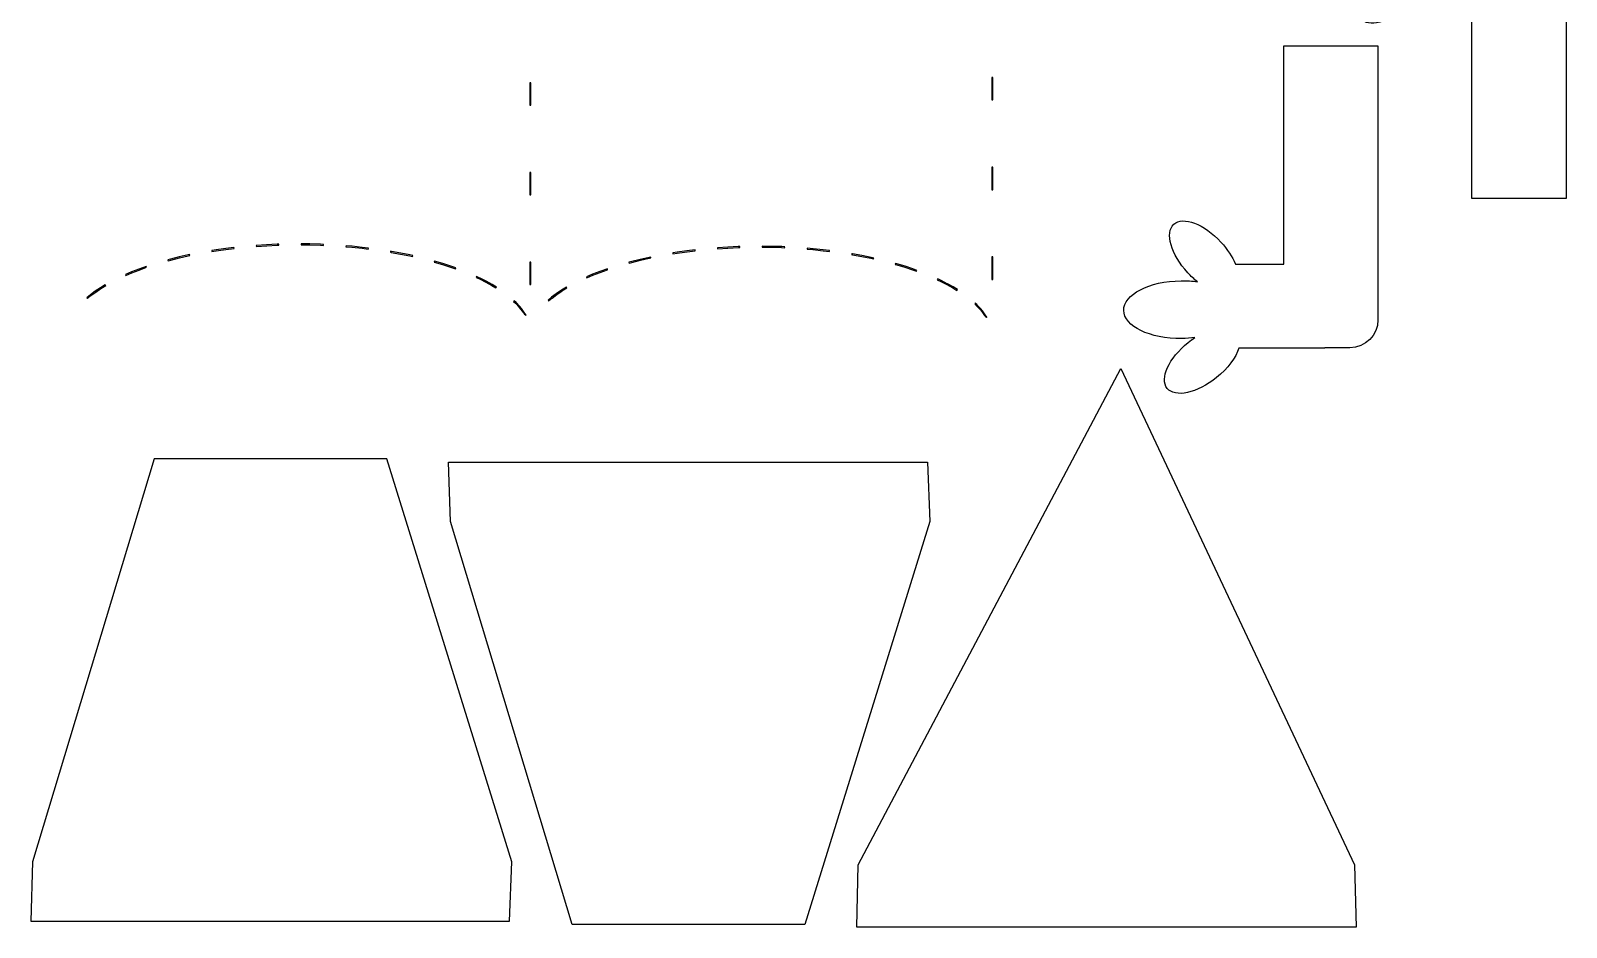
# Model space of a CAD drawing. Header units: centimetres. Extents: x -10.2 to 11.5, y -10.3 to 12.7.
# Drawn here: x -10.19 to 11.54, y -10.33 to 2.36 of the extents above; entities that cross this region are included whole.
import ezdxf

# ---------------------------------------------------------------- set-up
doc = ezdxf.new("R2010")
doc.units = ezdxf.units.CM
doc.header["$MEASUREMENT"] = 0
doc.layers.add('Layer 1', color=7, linetype='Continuous')

msp = doc.modelspace()

# ---------------------------------------------------------------- linework, layer by layer
at = {"layer": 'Layer 1'}
for points, knots in [([(8.55397, 4.83781), (8.44331, 4.70063), (8.57607, 4.41002), (8.85047, 4.18876), (8.85047, 4.18876), (8.88173, 4.16352), (8.91351, 4.14057), (8.94543, 4.11937), (8.94543, 4.11937), (8.88606, 4.12701), (8.82425, 4.13151), (8.76055, 4.13227), (8.76055, 4.13227), (8.30917, 4.13773), (7.94103, 3.9592), (7.93826, 3.73348), (7.93826, 3.73348), (7.93554, 3.50779), (8.29921, 3.32043), (8.75066, 3.31497), (8.75066, 3.31497), (8.83076, 3.31401), (8.90815, 3.31891), (8.98141, 3.32873), (8.98141, 3.32873), (8.93484, 3.29136), (8.88877, 3.24856), (8.84485, 3.20071), (8.84485, 3.20071), (8.6063, 2.94115), (8.51812, 2.6341), (8.6479, 2.51484), (8.6479, 2.51484), (8.77768, 2.39558), (9.07623, 2.50928), (9.31478, 2.76881), (9.31478, 2.76881), (9.40702, 2.86925), (9.47648, 2.97667), (9.51987, 3.07764), (9.51987, 3.07764), (9.51987, 3.07764), (10.20193, 3.07764), (10.20193, 3.07764), (10.20193, 3.07764), (10.20193, 3.07764), (10.20193, -0.01084), (10.20193, -0.01084), (10.20193, -0.01084), (10.20193, -0.01084), (11.53649, -0.01084), (11.53649, -0.01084), (11.53649, -0.01084), (11.53649, -0.01084), (11.53649, 3.8662), (11.53649, 3.8662), (11.53649, 3.8662), (11.53649, 4.08541), (11.35879, 4.26307), (11.13962, 4.26307), (11.13962, 4.26307), (11.13962, 4.26307), (10.7822, 4.26307), (10.7822, 4.26307), (10.7822, 4.26307), (10.7822, 4.26307), (10.7822, 4.26714), (10.7822, 4.26714), (10.7822, 4.26714), (10.7822, 4.26714), (9.56749, 4.26714), (9.56749, 4.26714), (9.56749, 4.26714), (9.52516, 4.40029), (9.41318, 4.55488), (9.25115, 4.68555), (9.25115, 4.68555), (8.97675, 4.90687), (8.66464, 4.975), (8.55397, 4.83781), (8.55397, 4.83781), (8.55397, 4.83781), (8.55397, 4.83781), (8.55397, 4.83781), (8.55397, 4.83781), (8.55397, 4.83781), (8.55397, 4.83781), (8.55397, 4.83781)], [0, 0, 0, 0, 0.04347826, 0.04347826, 0.04347826, 0.04347826, 0.08695652, 0.08695652, 0.08695652, 0.08695652, 0.13043478, 0.13043478, 0.13043478, 0.13043478, 0.17391304, 0.17391304, 0.17391304, 0.17391304, 0.2173913, 0.2173913, 0.2173913, 0.2173913, 0.26086957, 0.26086957, 0.26086957, 0.26086957, 0.30434783, 0.30434783, 0.30434783, 0.30434783, 0.34782609, 0.34782609, 0.34782609, 0.34782609, 0.39130435, 0.39130435, 0.39130435, 0.39130435, 0.43478261, 0.43478261, 0.43478261, 0.43478261, 0.47826087, 0.47826087, 0.47826087, 0.47826087, 0.52173913, 0.52173913, 0.52173913, 0.52173913, 0.56521739, 0.56521739, 0.56521739, 0.56521739, 0.60869565, 0.60869565, 0.60869565, 0.60869565, 0.65217391, 0.65217391, 0.65217391, 0.65217391, 0.69565217, 0.69565217, 0.69565217, 0.69565217, 0.73913043, 0.73913043, 0.73913043, 0.73913043, 0.7826087, 0.7826087, 0.7826087, 0.7826087, 0.82608696, 0.82608696, 0.82608696, 0.82608696, 0.86956522, 0.86956522, 0.86956522, 0.86956522, 0.91304348, 0.91304348, 0.91304348, 0.91304348, 1, 1, 1, 1]), ([(6.85535, -0.94063), (6.81199, -0.83962), (6.74254, -0.7322), (6.65026, -0.63179), (6.65026, -0.63179), (6.41171, -0.37224), (6.11316, -0.25857), (5.98338, -0.37779), (5.98338, -0.37779), (5.8536, -0.49709), (5.94178, -0.80414), (6.18033, -1.06369), (6.18033, -1.06369), (6.22428, -1.11155), (6.27032, -1.15435), (6.31692, -1.19172), (6.31692, -1.19172), (6.24367, -1.18186), (6.16627, -1.17697), (6.08617, -1.17796), (6.08617, -1.17796), (5.63473, -1.18342), (5.27106, -1.37074), (5.27374, -1.59643), (5.27374, -1.59643), (5.27651, -1.82215), (5.64465, -2.00068), (6.09606, -1.99526), (6.09606, -1.99526), (6.15973, -1.99446), (6.22154, -1.98997), (6.28091, -1.98236), (6.28091, -1.98236), (6.24902, -2.00353), (6.21721, -2.02648), (6.18595, -2.05171), (6.18595, -2.05171), (5.91155, -2.273), (5.77883, -2.56358), (5.88945, -2.7008), (5.88945, -2.7008), (6.00012, -2.83799), (6.31223, -2.76982), (6.58663, -2.54853), (6.58663, -2.54853), (6.74862, -2.4179), (6.86067, -2.26325), (6.90297, -2.13013), (6.90297, -2.13013), (6.90297, -2.13013), (8.11768, -2.13013), (8.11768, -2.13013), (8.11768, -2.13013), (8.11768, -2.13013), (8.11768, -2.12606), (8.11768, -2.12606), (8.11768, -2.12606), (8.11768, -2.12606), (8.47509, -2.12606), (8.47509, -2.12606), (8.47509, -2.12606), (8.69427, -2.12606), (8.87197, -1.94836), (8.87197, -1.72919), (8.87197, -1.72919), (8.87197, -1.72919), (8.87197, 2.14792), (8.87197, 2.14792), (8.87197, 2.14792), (8.87197, 2.14792), (7.53741, 2.14792), (7.53741, 2.14792), (7.53741, 2.14792), (7.53741, 2.14792), (7.53741, -0.94063), (7.53741, -0.94063), (7.53741, -0.94063), (7.53741, -0.94063), (6.85535, -0.94063), (6.85535, -0.94063), (6.85535, -0.94063), (6.85535, -0.94063), (6.85535, -0.94063), (6.85535, -0.94063), (6.85535, -0.94063), (6.85535, -0.94063), (6.85535, -0.94063), (6.85535, -0.94063)], [0, 0, 0, 0, 0.04347826, 0.04347826, 0.04347826, 0.04347826, 0.08695652, 0.08695652, 0.08695652, 0.08695652, 0.13043478, 0.13043478, 0.13043478, 0.13043478, 0.17391304, 0.17391304, 0.17391304, 0.17391304, 0.2173913, 0.2173913, 0.2173913, 0.2173913, 0.26086957, 0.26086957, 0.26086957, 0.26086957, 0.30434783, 0.30434783, 0.30434783, 0.30434783, 0.34782609, 0.34782609, 0.34782609, 0.34782609, 0.39130435, 0.39130435, 0.39130435, 0.39130435, 0.43478261, 0.43478261, 0.43478261, 0.43478261, 0.47826087, 0.47826087, 0.47826087, 0.47826087, 0.52173913, 0.52173913, 0.52173913, 0.52173913, 0.56521739, 0.56521739, 0.56521739, 0.56521739, 0.60869565, 0.60869565, 0.60869565, 0.60869565, 0.65217391, 0.65217391, 0.65217391, 0.65217391, 0.69565217, 0.69565217, 0.69565217, 0.69565217, 0.73913043, 0.73913043, 0.73913043, 0.73913043, 0.7826087, 0.7826087, 0.7826087, 0.7826087, 0.82608696, 0.82608696, 0.82608696, 0.82608696, 0.86956522, 0.86956522, 0.86956522, 0.86956522, 0.91304348, 0.91304348, 0.91304348, 0.91304348, 1, 1, 1, 1]), ([(-3.13018, 1.62474), (-3.13018, 1.62474), (-3.11695, 1.62474), (-3.11695, 1.62474), (-3.11695, 1.62474), (-3.11695, 1.62474), (-3.11695, 1.30724), (-3.11695, 1.30724), (-3.11695, 1.30724), (-3.11695, 1.30724), (-3.13018, 1.30724), (-3.13018, 1.30724), (-3.13018, 1.30724), (-3.13018, 1.30724), (-3.13018, 1.62474), (-3.13018, 1.62474)], [0, 0, 0, 0, 0.2, 0.2, 0.2, 0.2, 0.4, 0.4, 0.4, 0.4, 0.6, 0.6, 0.6, 0.6, 1, 1, 1, 1]), ([(3.40833, 1.69915), (3.40833, 1.69915), (3.42156, 1.69915), (3.42156, 1.69915), (3.42156, 1.69915), (3.42156, 1.69915), (3.42156, 1.38165), (3.42156, 1.38165), (3.42156, 1.38165), (3.42156, 1.38165), (3.40833, 1.38165), (3.40833, 1.38165), (3.40833, 1.38165), (3.40833, 1.38165), (3.40833, 1.69915), (3.40833, 1.69915)], [0, 0, 0, 0, 0.2, 0.2, 0.2, 0.2, 0.4, 0.4, 0.4, 0.4, 0.6, 0.6, 0.6, 0.6, 1, 1, 1, 1]), ([(-3.13018, 0.35474), (-3.13018, 0.35474), (-3.11695, 0.35474), (-3.11695, 0.35474), (-3.11695, 0.35474), (-3.11695, 0.35474), (-3.11695, 0.03724), (-3.11695, 0.03724), (-3.11695, 0.03724), (-3.11695, 0.03724), (-3.13018, 0.03724), (-3.13018, 0.03724), (-3.13018, 0.03724), (-3.13018, 0.03724), (-3.13018, 0.35474), (-3.13018, 0.35474)], [0, 0, 0, 0, 0.2, 0.2, 0.2, 0.2, 0.4, 0.4, 0.4, 0.4, 0.6, 0.6, 0.6, 0.6, 1, 1, 1, 1]), ([(3.40833, 0.42915), (3.40833, 0.42915), (3.42156, 0.42915), (3.42156, 0.42915), (3.42156, 0.42915), (3.42156, 0.42915), (3.42156, 0.11165), (3.42156, 0.11165), (3.42156, 0.11165), (3.42156, 0.11165), (3.40833, 0.11165), (3.40833, 0.11165), (3.40833, 0.11165), (3.40833, 0.11165), (3.40833, 0.42915), (3.40833, 0.42915)], [0, 0, 0, 0, 0.2, 0.2, 0.2, 0.2, 0.4, 0.4, 0.4, 0.4, 0.6, 0.6, 0.6, 0.6, 1, 1, 1, 1]), ([(-7.94312, -0.80778), (-7.94312, -0.80778), (-7.94064, -0.82101), (-7.94064, -0.82101), (-7.94064, -0.82101), (-7.94064, -0.82101), (-7.96214, -0.82514), (-7.96214, -0.82514), (-7.96214, -0.82514), (-7.96214, -0.82514), (-7.96296, -0.82514), (-7.96296, -0.82514), (-7.96296, -0.82514), (-7.96296, -0.82514), (-8.08781, -0.85325), (-8.08781, -0.85325), (-8.08781, -0.85325), (-8.08781, -0.85325), (-8.20936, -0.88384), (-8.20936, -0.88384), (-8.20936, -0.88384), (-8.20936, -0.88384), (-8.24905, -0.89459), (-8.24905, -0.89459), (-8.24905, -0.89459), (-8.24905, -0.89459), (-8.25235, -0.88219), (-8.25235, -0.88219), (-8.25235, -0.88219), (-8.25235, -0.88219), (-8.21266, -0.87144), (-8.21266, -0.87144), (-8.21266, -0.87144), (-8.21266, -0.87144), (-8.09112, -0.84085), (-8.09112, -0.84085), (-8.09112, -0.84085), (-8.09112, -0.84085), (-7.96544, -0.81274), (-7.96544, -0.81274), (-7.96544, -0.81274), (-7.96544, -0.81274), (-7.94312, -0.80778), (-7.94312, -0.80778)], [0, 0, 0, 0, 0.08333333, 0.08333333, 0.08333333, 0.08333333, 0.16666667, 0.16666667, 0.16666667, 0.16666667, 0.25, 0.25, 0.25, 0.25, 0.33333333, 0.33333333, 0.33333333, 0.33333333, 0.41666667, 0.41666667, 0.41666667, 0.41666667, 0.5, 0.5, 0.5, 0.5, 0.58333333, 0.58333333, 0.58333333, 0.58333333, 0.66666667, 0.66666667, 0.66666667, 0.66666667, 0.75, 0.75, 0.75, 0.75, 0.83333333, 0.83333333, 0.83333333, 0.83333333, 1, 1, 1, 1]), ([(-7.31639, -0.7069), (-7.31639, -0.7069), (-7.31474, -0.72013), (-7.31474, -0.72013), (-7.31474, -0.72013), (-7.31474, -0.72013), (-7.42966, -0.73419), (-7.42966, -0.73419), (-7.42966, -0.73419), (-7.42966, -0.73419), (-7.56692, -0.75321), (-7.56692, -0.75321), (-7.56692, -0.75321), (-7.56692, -0.75321), (-7.62893, -0.76313), (-7.62893, -0.76313), (-7.62893, -0.76313), (-7.62893, -0.76313), (-7.63058, -0.7499), (-7.63058, -0.7499), (-7.63058, -0.7499), (-7.63058, -0.7499), (-7.5694, -0.73998), (-7.5694, -0.73998), (-7.5694, -0.73998), (-7.5694, -0.73998), (-7.43132, -0.72096), (-7.43132, -0.72096), (-7.43132, -0.72096), (-7.43132, -0.72096), (-7.31639, -0.7069), (-7.31639, -0.7069)], [0, 0, 0, 0, 0.11111111, 0.11111111, 0.11111111, 0.11111111, 0.22222222, 0.22222222, 0.22222222, 0.22222222, 0.33333333, 0.33333333, 0.33333333, 0.33333333, 0.44444444, 0.44444444, 0.44444444, 0.44444444, 0.55555556, 0.55555556, 0.55555556, 0.55555556, 0.66666667, 0.66666667, 0.66666667, 0.66666667, 0.77777778, 0.77777778, 0.77777778, 0.77777778, 1, 1, 1, 1]), ([(-6.70371, -0.6606), (-6.70371, -0.6606), (-6.70289, -0.6606), (-6.70289, -0.6606), (-6.70289, -0.6606), (-6.70289, -0.6606), (-6.68222, -0.6606), (-6.68222, -0.6606), (-6.68222, -0.6606), (-6.68222, -0.6606), (-6.68222, -0.67383), (-6.68222, -0.67383), (-6.68222, -0.67383), (-6.68222, -0.67383), (-6.70289, -0.67383), (-6.70289, -0.67383), (-6.70289, -0.67383), (-6.70289, -0.67383), (-6.85254, -0.68127), (-6.85254, -0.68127), (-6.85254, -0.68127), (-6.85254, -0.68127), (-6.99889, -0.69037), (-6.99889, -0.69037), (-6.99889, -0.69037), (-6.99889, -0.69037), (-6.99972, -0.67714), (-6.99972, -0.67714), (-6.99972, -0.67714), (-6.99972, -0.67714), (-6.85337, -0.66804), (-6.85337, -0.66804), (-6.85337, -0.66804), (-6.85337, -0.66804), (-6.70371, -0.6606), (-6.70371, -0.6606)], [0, 0, 0, 0, 0.1, 0.1, 0.1, 0.1, 0.2, 0.2, 0.2, 0.2, 0.3, 0.3, 0.3, 0.3, 0.4, 0.4, 0.4, 0.4, 0.5, 0.5, 0.5, 0.5, 0.6, 0.6, 0.6, 0.6, 0.7, 0.7, 0.7, 0.7, 0.8, 0.8, 0.8, 0.8, 1, 1, 1, 1]), ([(-6.36472, -0.65564), (-6.36472, -0.65564), (-6.24317, -0.65647), (-6.24317, -0.65647), (-6.24317, -0.65647), (-6.24317, -0.65647), (-6.09104, -0.6606), (-6.09104, -0.6606), (-6.09104, -0.6606), (-6.09104, -0.6606), (-6.09021, -0.6606), (-6.09021, -0.6606), (-6.09021, -0.6606), (-6.09021, -0.6606), (-6.04722, -0.66308), (-6.04722, -0.66308), (-6.04722, -0.66308), (-6.04722, -0.66308), (-6.04804, -0.67631), (-6.04804, -0.67631), (-6.04804, -0.67631), (-6.04804, -0.67631), (-6.09104, -0.67383), (-6.09104, -0.67383), (-6.09104, -0.67383), (-6.09104, -0.67383), (-6.24317, -0.6697), (-6.24317, -0.6697), (-6.24317, -0.6697), (-6.24317, -0.6697), (-6.36472, -0.66887), (-6.36472, -0.66887), (-6.36472, -0.66887), (-6.36472, -0.66887), (-6.36472, -0.65564), (-6.36472, -0.65564)], [0, 0, 0, 0, 0.1, 0.1, 0.1, 0.1, 0.2, 0.2, 0.2, 0.2, 0.3, 0.3, 0.3, 0.3, 0.4, 0.4, 0.4, 0.4, 0.5, 0.5, 0.5, 0.5, 0.6, 0.6, 0.6, 0.6, 0.7, 0.7, 0.7, 0.7, 0.8, 0.8, 0.8, 0.8, 1, 1, 1, 1]), ([(-5.72972, -0.68293), (-5.72972, -0.68293), (-5.64538, -0.68954), (-5.64538, -0.68954), (-5.64538, -0.68954), (-5.64538, -0.68954), (-5.50234, -0.70442), (-5.50234, -0.70442), (-5.50234, -0.70442), (-5.50234, -0.70442), (-5.41387, -0.71517), (-5.41387, -0.71517), (-5.41387, -0.71517), (-5.41387, -0.71517), (-5.41552, -0.7284), (-5.41552, -0.7284), (-5.41552, -0.7284), (-5.41552, -0.7284), (-5.50317, -0.71765), (-5.50317, -0.71765), (-5.50317, -0.71765), (-5.50317, -0.71765), (-5.50399, -0.71765), (-5.50399, -0.71765), (-5.50399, -0.71765), (-5.50399, -0.71765), (-5.64703, -0.70277), (-5.64703, -0.70277), (-5.64703, -0.70277), (-5.64703, -0.70277), (-5.73137, -0.69533), (-5.73137, -0.69533), (-5.73137, -0.69533), (-5.73137, -0.69533), (-5.72971, -0.68293), (-5.72971, -0.68293), (-5.72971, -0.68293), (-5.72971, -0.68293), (-5.72972, -0.68293), (-5.72972, -0.68293)], [0, 0, 0, 0, 0.09090909, 0.09090909, 0.09090909, 0.09090909, 0.18181818, 0.18181818, 0.18181818, 0.18181818, 0.27272727, 0.27272727, 0.27272727, 0.27272727, 0.36363636, 0.36363636, 0.36363636, 0.36363636, 0.45454545, 0.45454545, 0.45454545, 0.45454545, 0.54545455, 0.54545455, 0.54545455, 0.54545455, 0.63636364, 0.63636364, 0.63636364, 0.63636364, 0.72727273, 0.72727273, 0.72727273, 0.72727273, 0.81818182, 0.81818182, 0.81818182, 0.81818182, 1, 1, 1, 1]), ([(-5.09968, -0.76065), (-5.09968, -0.76065), (-5.08727, -0.7623), (-5.08727, -0.7623), (-5.08727, -0.7623), (-5.08727, -0.7623), (-4.95498, -0.78711), (-4.95498, -0.78711), (-4.95498, -0.78711), (-4.95498, -0.78711), (-4.826, -0.81274), (-4.826, -0.81274), (-4.826, -0.81274), (-4.826, -0.81274), (-4.78714, -0.82183), (-4.78714, -0.82183), (-4.78714, -0.82183), (-4.78714, -0.82183), (-4.79044, -0.83506), (-4.79044, -0.83506), (-4.79044, -0.83506), (-4.79044, -0.83506), (-4.82848, -0.82597), (-4.82848, -0.82597), (-4.82848, -0.82597), (-4.82848, -0.82597), (-4.95746, -0.79951), (-4.95746, -0.79951), (-4.95746, -0.79951), (-4.95746, -0.79951), (-5.08975, -0.77553), (-5.08975, -0.77553), (-5.08975, -0.77553), (-5.08975, -0.77553), (-5.10133, -0.77388), (-5.10133, -0.77388), (-5.10133, -0.77388), (-5.10133, -0.77388), (-5.09968, -0.76065), (-5.09968, -0.76065)], [0, 0, 0, 0, 0.09090909, 0.09090909, 0.09090909, 0.09090909, 0.18181818, 0.18181818, 0.18181818, 0.18181818, 0.27272727, 0.27272727, 0.27272727, 0.27272727, 0.36363636, 0.36363636, 0.36363636, 0.36363636, 0.45454545, 0.45454545, 0.45454545, 0.45454545, 0.54545455, 0.54545455, 0.54545455, 0.54545455, 0.63636364, 0.63636364, 0.63636364, 0.63636364, 0.72727273, 0.72727273, 0.72727273, 0.72727273, 0.81818182, 0.81818182, 0.81818182, 0.81818182, 1, 1, 1, 1]), ([(-1.41866, -0.84167), (-1.41866, -0.84167), (-1.41618, -0.8549), (-1.41618, -0.8549), (-1.41618, -0.8549), (-1.41618, -0.8549), (-1.43768, -0.85904), (-1.43768, -0.85904), (-1.43768, -0.85904), (-1.43768, -0.85904), (-1.4385, -0.85904), (-1.4385, -0.85904), (-1.4385, -0.85904), (-1.4385, -0.85904), (-1.56335, -0.88715), (-1.56335, -0.88715), (-1.56335, -0.88715), (-1.56335, -0.88715), (-1.6849, -0.91774), (-1.6849, -0.91774), (-1.6849, -0.91774), (-1.6849, -0.91774), (-1.72458, -0.92849), (-1.72458, -0.92849), (-1.72458, -0.92849), (-1.72458, -0.92849), (-1.72789, -0.91609), (-1.72789, -0.91609), (-1.72789, -0.91609), (-1.72789, -0.91609), (-1.6882, -0.90534), (-1.6882, -0.90534), (-1.6882, -0.90534), (-1.6882, -0.90534), (-1.56666, -0.87475), (-1.56666, -0.87475), (-1.56666, -0.87475), (-1.56666, -0.87475), (-1.44098, -0.84664), (-1.44098, -0.84664), (-1.44098, -0.84664), (-1.44098, -0.84664), (-1.41866, -0.84167), (-1.41866, -0.84167)], [0, 0, 0, 0, 0.08333333, 0.08333333, 0.08333333, 0.08333333, 0.16666667, 0.16666667, 0.16666667, 0.16666667, 0.25, 0.25, 0.25, 0.25, 0.33333333, 0.33333333, 0.33333333, 0.33333333, 0.41666667, 0.41666667, 0.41666667, 0.41666667, 0.5, 0.5, 0.5, 0.5, 0.58333333, 0.58333333, 0.58333333, 0.58333333, 0.66666667, 0.66666667, 0.66666667, 0.66666667, 0.75, 0.75, 0.75, 0.75, 0.83333333, 0.83333333, 0.83333333, 0.83333333, 1, 1, 1, 1]), ([(-0.79193, -0.7408), (-0.79193, -0.7408), (-0.79027, -0.75403), (-0.79027, -0.75403), (-0.79027, -0.75403), (-0.79027, -0.75403), (-0.9052, -0.76809), (-0.9052, -0.76809), (-0.9052, -0.76809), (-0.9052, -0.76809), (-1.04246, -0.78711), (-1.04246, -0.78711), (-1.04246, -0.78711), (-1.04246, -0.78711), (-1.10447, -0.79703), (-1.10447, -0.79703), (-1.10447, -0.79703), (-1.10447, -0.79703), (-1.10612, -0.7838), (-1.10612, -0.7838), (-1.10612, -0.7838), (-1.10612, -0.7838), (-1.04494, -0.77388), (-1.04494, -0.77388), (-1.04494, -0.77388), (-1.04494, -0.77388), (-0.90686, -0.75486), (-0.90686, -0.75486), (-0.90686, -0.75486), (-0.90686, -0.75486), (-0.79193, -0.7408), (-0.79193, -0.7408)], [0, 0, 0, 0, 0.11111111, 0.11111111, 0.11111111, 0.11111111, 0.22222222, 0.22222222, 0.22222222, 0.22222222, 0.33333333, 0.33333333, 0.33333333, 0.33333333, 0.44444444, 0.44444444, 0.44444444, 0.44444444, 0.55555556, 0.55555556, 0.55555556, 0.55555556, 0.66666667, 0.66666667, 0.66666667, 0.66666667, 0.77777778, 0.77777778, 0.77777778, 0.77777778, 1, 1, 1, 1]), ([(-0.17925, -0.6945), (-0.17925, -0.6945), (-0.17843, -0.6945), (-0.17843, -0.6945), (-0.17843, -0.6945), (-0.17843, -0.6945), (-0.15776, -0.6945), (-0.15776, -0.6945), (-0.15776, -0.6945), (-0.15776, -0.6945), (-0.15776, -0.70773), (-0.15776, -0.70773), (-0.15776, -0.70773), (-0.15776, -0.70773), (-0.17843, -0.70773), (-0.17843, -0.70773), (-0.17843, -0.70773), (-0.17843, -0.70773), (-0.32808, -0.71517), (-0.32808, -0.71517), (-0.32808, -0.71517), (-0.32808, -0.71517), (-0.47443, -0.72427), (-0.47443, -0.72427), (-0.47443, -0.72427), (-0.47443, -0.72427), (-0.47526, -0.71104), (-0.47526, -0.71104), (-0.47526, -0.71104), (-0.47526, -0.71104), (-0.32891, -0.70194), (-0.32891, -0.70194), (-0.32891, -0.70194), (-0.32891, -0.70194), (-0.17925, -0.6945), (-0.17925, -0.6945)], [0, 0, 0, 0, 0.1, 0.1, 0.1, 0.1, 0.2, 0.2, 0.2, 0.2, 0.3, 0.3, 0.3, 0.3, 0.4, 0.4, 0.4, 0.4, 0.5, 0.5, 0.5, 0.5, 0.6, 0.6, 0.6, 0.6, 0.7, 0.7, 0.7, 0.7, 0.8, 0.8, 0.8, 0.8, 1, 1, 1, 1]), ([(0.15974, -0.68954), (0.15974, -0.68954), (0.28129, -0.69037), (0.28129, -0.69037), (0.28129, -0.69037), (0.28129, -0.69037), (0.43342, -0.6945), (0.43342, -0.6945), (0.43342, -0.6945), (0.43342, -0.6945), (0.43425, -0.6945), (0.43425, -0.6945), (0.43425, -0.6945), (0.43425, -0.6945), (0.47724, -0.69698), (0.47724, -0.69698), (0.47724, -0.69698), (0.47724, -0.69698), (0.47642, -0.71021), (0.47642, -0.71021), (0.47642, -0.71021), (0.47642, -0.71021), (0.43342, -0.70773), (0.43342, -0.70773), (0.43342, -0.70773), (0.43342, -0.70773), (0.28129, -0.7036), (0.28129, -0.7036), (0.28129, -0.7036), (0.28129, -0.7036), (0.15974, -0.70277), (0.15974, -0.70277), (0.15974, -0.70277), (0.15974, -0.70277), (0.15974, -0.68954), (0.15974, -0.68954)], [0, 0, 0, 0, 0.1, 0.1, 0.1, 0.1, 0.2, 0.2, 0.2, 0.2, 0.3, 0.3, 0.3, 0.3, 0.4, 0.4, 0.4, 0.4, 0.5, 0.5, 0.5, 0.5, 0.6, 0.6, 0.6, 0.6, 0.7, 0.7, 0.7, 0.7, 0.8, 0.8, 0.8, 0.8, 1, 1, 1, 1]), ([(0.79474, -0.71683), (0.79474, -0.71683), (0.87908, -0.72344), (0.87908, -0.72344), (0.87908, -0.72344), (0.87908, -0.72344), (1.02212, -0.73832), (1.02212, -0.73832), (1.02212, -0.73832), (1.02212, -0.73832), (1.11059, -0.74907), (1.11059, -0.74907), (1.11059, -0.74907), (1.11059, -0.74907), (1.10894, -0.7623), (1.10894, -0.7623), (1.10894, -0.7623), (1.10894, -0.7623), (1.02129, -0.75155), (1.02129, -0.75155), (1.02129, -0.75155), (1.02129, -0.75155), (1.02047, -0.75155), (1.02047, -0.75155), (1.02047, -0.75155), (1.02047, -0.75155), (0.87743, -0.73667), (0.87743, -0.73667), (0.87743, -0.73667), (0.87743, -0.73667), (0.79309, -0.72923), (0.79309, -0.72923), (0.79309, -0.72923), (0.79309, -0.72923), (0.79475, -0.71683), (0.79475, -0.71683), (0.79475, -0.71683), (0.79475, -0.71683), (0.79474, -0.71683), (0.79474, -0.71683)], [0, 0, 0, 0, 0.09090909, 0.09090909, 0.09090909, 0.09090909, 0.18181818, 0.18181818, 0.18181818, 0.18181818, 0.27272727, 0.27272727, 0.27272727, 0.27272727, 0.36363636, 0.36363636, 0.36363636, 0.36363636, 0.45454545, 0.45454545, 0.45454545, 0.45454545, 0.54545455, 0.54545455, 0.54545455, 0.54545455, 0.63636364, 0.63636364, 0.63636364, 0.63636364, 0.72727273, 0.72727273, 0.72727273, 0.72727273, 0.81818182, 0.81818182, 0.81818182, 0.81818182, 1, 1, 1, 1]), ([(1.42478, -0.79455), (1.42478, -0.79455), (1.43719, -0.7962), (1.43719, -0.7962), (1.43719, -0.7962), (1.43719, -0.7962), (1.56948, -0.82101), (1.56948, -0.82101), (1.56948, -0.82101), (1.56948, -0.82101), (1.69846, -0.84664), (1.69846, -0.84664), (1.69846, -0.84664), (1.69846, -0.84664), (1.73732, -0.85573), (1.73732, -0.85573), (1.73732, -0.85573), (1.73732, -0.85573), (1.73402, -0.86896), (1.73402, -0.86896), (1.73402, -0.86896), (1.73402, -0.86896), (1.69598, -0.85987), (1.69598, -0.85987), (1.69598, -0.85987), (1.69598, -0.85987), (1.567, -0.83341), (1.567, -0.83341), (1.567, -0.83341), (1.567, -0.83341), (1.43471, -0.80943), (1.43471, -0.80943), (1.43471, -0.80943), (1.43471, -0.80943), (1.42313, -0.80778), (1.42313, -0.80778), (1.42313, -0.80778), (1.42313, -0.80778), (1.42478, -0.79455), (1.42478, -0.79455)], [0, 0, 0, 0, 0.09090909, 0.09090909, 0.09090909, 0.09090909, 0.18181818, 0.18181818, 0.18181818, 0.18181818, 0.27272727, 0.27272727, 0.27272727, 0.27272727, 0.36363636, 0.36363636, 0.36363636, 0.36363636, 0.45454545, 0.45454545, 0.45454545, 0.45454545, 0.54545455, 0.54545455, 0.54545455, 0.54545455, 0.63636364, 0.63636364, 0.63636364, 0.63636364, 0.72727273, 0.72727273, 0.72727273, 0.72727273, 0.81818182, 0.81818182, 0.81818182, 0.81818182, 1, 1, 1, 1]), ([(3.40833, -0.84085), (3.40833, -0.84085), (3.42156, -0.84085), (3.42156, -0.84085), (3.42156, -0.84085), (3.42156, -0.84085), (3.42156, -1.15835), (3.42156, -1.15835), (3.42156, -1.15835), (3.42156, -1.15835), (3.40833, -1.15835), (3.40833, -1.15835), (3.40833, -1.15835), (3.40833, -1.15835), (3.40833, -0.84085), (3.40833, -0.84085)], [0, 0, 0, 0, 0.2, 0.2, 0.2, 0.2, 0.4, 0.4, 0.4, 0.4, 0.6, 0.6, 0.6, 0.6, 1, 1, 1, 1]), ([(-8.55662, -0.97479), (-8.55662, -0.97479), (-8.55249, -0.9872), (-8.55249, -0.9872), (-8.55249, -0.9872), (-8.55249, -0.9872), (-8.65832, -1.02523), (-8.65832, -1.02523), (-8.65832, -1.02523), (-8.65832, -1.02523), (-8.76002, -1.06492), (-8.76002, -1.06492), (-8.76002, -1.06492), (-8.76002, -1.06492), (-8.84766, -1.10212), (-8.84766, -1.10212), (-8.84766, -1.10212), (-8.84766, -1.10212), (-8.85263, -1.08972), (-8.85263, -1.08972), (-8.85263, -1.08972), (-8.85263, -1.08972), (-8.76498, -1.05251), (-8.76498, -1.05251), (-8.76498, -1.05251), (-8.76498, -1.05251), (-8.66328, -1.01283), (-8.66328, -1.01283), (-8.66328, -1.01283), (-8.66328, -1.01283), (-8.66246, -1.01283), (-8.66246, -1.01283), (-8.66246, -1.01283), (-8.66246, -1.01283), (-8.55662, -0.97479), (-8.55662, -0.97479)], [0, 0, 0, 0, 0.1, 0.1, 0.1, 0.1, 0.2, 0.2, 0.2, 0.2, 0.3, 0.3, 0.3, 0.3, 0.4, 0.4, 0.4, 0.4, 0.5, 0.5, 0.5, 0.5, 0.6, 0.6, 0.6, 0.6, 0.7, 0.7, 0.7, 0.7, 0.8, 0.8, 0.8, 0.8, 1, 1, 1, 1]), ([(-4.47956, -0.89955), (-4.47956, -0.89955), (-4.45972, -0.90451), (-4.45972, -0.90451), (-4.45972, -0.90451), (-4.45972, -0.90451), (-4.34479, -0.93924), (-4.34479, -0.93924), (-4.34479, -0.93924), (-4.34479, -0.93924), (-4.23399, -0.97562), (-4.23399, -0.97562), (-4.23399, -0.97562), (-4.23399, -0.97562), (-4.17694, -0.99629), (-4.17694, -0.99629), (-4.17694, -0.99629), (-4.17694, -0.99629), (-4.18108, -1.00869), (-4.18108, -1.00869), (-4.18108, -1.00869), (-4.18108, -1.00869), (-4.23813, -0.98802), (-4.23813, -0.98802), (-4.23813, -0.98802), (-4.23813, -0.98802), (-4.23813, -0.98885), (-4.23813, -0.98885), (-4.23813, -0.98885), (-4.23813, -0.98885), (-4.34892, -0.95164), (-4.34892, -0.95164), (-4.34892, -0.95164), (-4.34892, -0.95164), (-4.34892, -0.95247), (-4.34892, -0.95247), (-4.34892, -0.95247), (-4.34892, -0.95247), (-4.46302, -0.91774), (-4.46302, -0.91774), (-4.46302, -0.91774), (-4.46302, -0.91774), (-4.48287, -0.91195), (-4.48287, -0.91195), (-4.48287, -0.91195), (-4.48287, -0.91195), (-4.47956, -0.89955), (-4.47956, -0.89955), (-4.47956, -0.89955), (-4.47956, -0.89955), (-4.47956, -0.89955), (-4.47956, -0.89955)], [0, 0, 0, 0, 0.07142857, 0.07142857, 0.07142857, 0.07142857, 0.14285714, 0.14285714, 0.14285714, 0.14285714, 0.21428571, 0.21428571, 0.21428571, 0.21428571, 0.28571429, 0.28571429, 0.28571429, 0.28571429, 0.35714286, 0.35714286, 0.35714286, 0.35714286, 0.42857143, 0.42857143, 0.42857143, 0.42857143, 0.5, 0.5, 0.5, 0.5, 0.57142857, 0.57142857, 0.57142857, 0.57142857, 0.64285714, 0.64285714, 0.64285714, 0.64285714, 0.71428571, 0.71428571, 0.71428571, 0.71428571, 0.78571429, 0.78571429, 0.78571429, 0.78571429, 0.85714286, 0.85714286, 0.85714286, 0.85714286, 1, 1, 1, 1]), ([(-3.13018, -0.91526), (-3.13018, -0.91526), (-3.11695, -0.91526), (-3.11695, -0.91526), (-3.11695, -0.91526), (-3.11695, -0.91526), (-3.11695, -1.23276), (-3.11695, -1.23276), (-3.11695, -1.23276), (-3.11695, -1.23276), (-3.13018, -1.23276), (-3.13018, -1.23276), (-3.13018, -1.23276), (-3.13018, -1.23276), (-3.13018, -0.91526), (-3.13018, -0.91526)], [0, 0, 0, 0, 0.2, 0.2, 0.2, 0.2, 0.4, 0.4, 0.4, 0.4, 0.6, 0.6, 0.6, 0.6, 1, 1, 1, 1]), ([(-2.03216, -1.00869), (-2.03216, -1.00869), (-2.02803, -1.0211), (-2.02803, -1.0211), (-2.02803, -1.0211), (-2.02803, -1.0211), (-2.13386, -1.05913), (-2.13386, -1.05913), (-2.13386, -1.05913), (-2.13386, -1.05913), (-2.23556, -1.09882), (-2.23556, -1.09882), (-2.23556, -1.09882), (-2.23556, -1.09882), (-2.3232, -1.13602), (-2.3232, -1.13602), (-2.3232, -1.13602), (-2.3232, -1.13602), (-2.32817, -1.12362), (-2.32817, -1.12362), (-2.32817, -1.12362), (-2.32817, -1.12362), (-2.24052, -1.08641), (-2.24052, -1.08641), (-2.24052, -1.08641), (-2.24052, -1.08641), (-2.13882, -1.04673), (-2.13882, -1.04673), (-2.13882, -1.04673), (-2.13882, -1.04673), (-2.138, -1.04673), (-2.138, -1.04673), (-2.138, -1.04673), (-2.138, -1.04673), (-2.03216, -1.00869), (-2.03216, -1.00869), (-2.03216, -1.00869), (-2.03216, -1.00869), (-2.03216, -1.00869), (-2.03216, -1.00869)], [0, 0, 0, 0, 0.09090909, 0.09090909, 0.09090909, 0.09090909, 0.18181818, 0.18181818, 0.18181818, 0.18181818, 0.27272727, 0.27272727, 0.27272727, 0.27272727, 0.36363636, 0.36363636, 0.36363636, 0.36363636, 0.45454545, 0.45454545, 0.45454545, 0.45454545, 0.54545455, 0.54545455, 0.54545455, 0.54545455, 0.63636364, 0.63636364, 0.63636364, 0.63636364, 0.72727273, 0.72727273, 0.72727273, 0.72727273, 0.81818182, 0.81818182, 0.81818182, 0.81818182, 1, 1, 1, 1]), ([(2.0449, -0.93345), (2.0449, -0.93345), (2.06474, -0.93841), (2.06474, -0.93841), (2.06474, -0.93841), (2.06474, -0.93841), (2.17967, -0.97314), (2.17967, -0.97314), (2.17967, -0.97314), (2.17967, -0.97314), (2.29047, -1.00952), (2.29047, -1.00952), (2.29047, -1.00952), (2.29047, -1.00952), (2.34752, -1.03019), (2.34752, -1.03019), (2.34752, -1.03019), (2.34752, -1.03019), (2.34338, -1.04259), (2.34338, -1.04259), (2.34338, -1.04259), (2.34338, -1.04259), (2.28633, -1.02192), (2.28633, -1.02192), (2.28633, -1.02192), (2.28633, -1.02192), (2.28633, -1.02275), (2.28633, -1.02275), (2.28633, -1.02275), (2.28633, -1.02275), (2.17554, -0.98554), (2.17554, -0.98554), (2.17554, -0.98554), (2.17554, -0.98554), (2.17554, -0.98637), (2.17554, -0.98637), (2.17554, -0.98637), (2.17554, -0.98637), (2.06144, -0.95164), (2.06144, -0.95164), (2.06144, -0.95164), (2.06144, -0.95164), (2.04159, -0.94585), (2.04159, -0.94585), (2.04159, -0.94585), (2.04159, -0.94585), (2.0449, -0.93345), (2.0449, -0.93345), (2.0449, -0.93345), (2.0449, -0.93345), (2.0449, -0.93345), (2.0449, -0.93345)], [0, 0, 0, 0, 0.07142857, 0.07142857, 0.07142857, 0.07142857, 0.14285714, 0.14285714, 0.14285714, 0.14285714, 0.21428571, 0.21428571, 0.21428571, 0.21428571, 0.28571429, 0.28571429, 0.28571429, 0.28571429, 0.35714286, 0.35714286, 0.35714286, 0.35714286, 0.42857143, 0.42857143, 0.42857143, 0.42857143, 0.5, 0.5, 0.5, 0.5, 0.57142857, 0.57142857, 0.57142857, 0.57142857, 0.64285714, 0.64285714, 0.64285714, 0.64285714, 0.71428571, 0.71428571, 0.71428571, 0.71428571, 0.78571429, 0.78571429, 0.78571429, 0.78571429, 0.85714286, 0.85714286, 0.85714286, 0.85714286, 1, 1, 1, 1]), ([(-9.13623, -1.23442), (-9.13623, -1.23442), (-9.12961, -1.24599), (-9.12961, -1.24599), (-9.12961, -1.24599), (-9.12961, -1.24599), (-9.19906, -1.28816), (-9.19906, -1.28816), (-9.19906, -1.28816), (-9.19906, -1.28816), (-9.19989, -1.28898), (-9.19989, -1.28898), (-9.19989, -1.28898), (-9.19989, -1.28898), (-9.27265, -1.33777), (-9.27265, -1.33777), (-9.27265, -1.33777), (-9.27265, -1.33777), (-9.33962, -1.3882), (-9.33962, -1.3882), (-9.33962, -1.3882), (-9.33962, -1.3882), (-9.34045, -1.3882), (-9.34045, -1.3882), (-9.34045, -1.3882), (-9.34045, -1.3882), (-9.38758, -1.42789), (-9.38758, -1.42789), (-9.38758, -1.42789), (-9.38758, -1.42789), (-9.39585, -1.41797), (-9.39585, -1.41797), (-9.39585, -1.41797), (-9.39585, -1.41797), (-9.34789, -1.37745), (-9.34789, -1.37745), (-9.34789, -1.37745), (-9.34789, -1.37745), (-9.28009, -1.32702), (-9.28009, -1.32702), (-9.28009, -1.32702), (-9.28009, -1.32702), (-9.20651, -1.27741), (-9.20651, -1.27741), (-9.20651, -1.27741), (-9.20651, -1.27741), (-9.13623, -1.23441), (-9.13623, -1.23441), (-9.13623, -1.23441), (-9.13623, -1.23441), (-9.13623, -1.23442), (-9.13623, -1.23442)], [0, 0, 0, 0, 0.07142857, 0.07142857, 0.07142857, 0.07142857, 0.14285714, 0.14285714, 0.14285714, 0.14285714, 0.21428571, 0.21428571, 0.21428571, 0.21428571, 0.28571429, 0.28571429, 0.28571429, 0.28571429, 0.35714286, 0.35714286, 0.35714286, 0.35714286, 0.42857143, 0.42857143, 0.42857143, 0.42857143, 0.5, 0.5, 0.5, 0.5, 0.57142857, 0.57142857, 0.57142857, 0.57142857, 0.64285714, 0.64285714, 0.64285714, 0.64285714, 0.71428571, 0.71428571, 0.71428571, 0.71428571, 0.78571429, 0.78571429, 0.78571429, 0.78571429, 0.85714286, 0.85714286, 0.85714286, 0.85714286, 1, 1, 1, 1]), ([(-3.88259, -1.11701), (-3.88259, -1.11701), (-3.83464, -1.14016), (-3.83464, -1.14016), (-3.83464, -1.14016), (-3.83464, -1.14016), (-3.83381, -1.14016), (-3.83381, -1.14016), (-3.83381, -1.14016), (-3.83381, -1.14016), (-3.74617, -1.18481), (-3.74617, -1.18481), (-3.74617, -1.18481), (-3.74617, -1.18481), (-3.74534, -1.18481), (-3.74534, -1.18481), (-3.74534, -1.18481), (-3.74534, -1.18481), (-3.66266, -1.23193), (-3.66266, -1.23193), (-3.66266, -1.23193), (-3.66266, -1.23193), (-3.66184, -1.23193), (-3.66184, -1.23193), (-3.66184, -1.23193), (-3.66184, -1.23193), (-3.6023, -1.26832), (-3.6023, -1.26832), (-3.6023, -1.26832), (-3.6023, -1.26832), (-3.60975, -1.27989), (-3.60975, -1.27989), (-3.60975, -1.27989), (-3.60975, -1.27989), (-3.66845, -1.24351), (-3.66845, -1.24351), (-3.66845, -1.24351), (-3.66845, -1.24351), (-3.66928, -1.24351), (-3.66928, -1.24351), (-3.66928, -1.24351), (-3.66928, -1.24351), (-3.75196, -1.19638), (-3.75196, -1.19638), (-3.75196, -1.19638), (-3.75196, -1.19638), (-3.75196, -1.19721), (-3.75196, -1.19721), (-3.75196, -1.19721), (-3.75196, -1.19721), (-3.8396, -1.15173), (-3.8396, -1.15173), (-3.8396, -1.15173), (-3.8396, -1.15173), (-3.84043, -1.15173), (-3.84043, -1.15173), (-3.84043, -1.15173), (-3.84043, -1.15173), (-3.88838, -1.12941), (-3.88838, -1.12941), (-3.88838, -1.12941), (-3.88838, -1.12941), (-3.88259, -1.11701), (-3.88259, -1.11701), (-3.88259, -1.11701), (-3.88259, -1.11701), (-3.88259, -1.11701), (-3.88259, -1.11701)], [0, 0, 0, 0, 0.05555556, 0.05555556, 0.05555556, 0.05555556, 0.11111111, 0.11111111, 0.11111111, 0.11111111, 0.16666667, 0.16666667, 0.16666667, 0.16666667, 0.22222222, 0.22222222, 0.22222222, 0.22222222, 0.27777778, 0.27777778, 0.27777778, 0.27777778, 0.33333333, 0.33333333, 0.33333333, 0.33333333, 0.38888889, 0.38888889, 0.38888889, 0.38888889, 0.44444444, 0.44444444, 0.44444444, 0.44444444, 0.5, 0.5, 0.5, 0.5, 0.55555556, 0.55555556, 0.55555556, 0.55555556, 0.61111111, 0.61111111, 0.61111111, 0.61111111, 0.66666667, 0.66666667, 0.66666667, 0.66666667, 0.72222222, 0.72222222, 0.72222222, 0.72222222, 0.77777778, 0.77777778, 0.77777778, 0.77777778, 0.83333333, 0.83333333, 0.83333333, 0.83333333, 0.88888889, 0.88888889, 0.88888889, 0.88888889, 1, 1, 1, 1]), ([(-2.61177, -1.26832), (-2.61177, -1.26832), (-2.60515, -1.27989), (-2.60515, -1.27989), (-2.60515, -1.27989), (-2.60515, -1.27989), (-2.6746, -1.32206), (-2.6746, -1.32206), (-2.6746, -1.32206), (-2.6746, -1.32206), (-2.67543, -1.32288), (-2.67543, -1.32288), (-2.67543, -1.32288), (-2.67543, -1.32288), (-2.74819, -1.37167), (-2.74819, -1.37167), (-2.74819, -1.37167), (-2.74819, -1.37167), (-2.81516, -1.4221), (-2.81516, -1.4221), (-2.81516, -1.4221), (-2.81516, -1.4221), (-2.81599, -1.4221), (-2.81599, -1.4221), (-2.81599, -1.4221), (-2.81599, -1.4221), (-2.86312, -1.46179), (-2.86312, -1.46179), (-2.86312, -1.46179), (-2.86312, -1.46179), (-2.87139, -1.45187), (-2.87139, -1.45187), (-2.87139, -1.45187), (-2.87139, -1.45187), (-2.82343, -1.41135), (-2.82343, -1.41135), (-2.82343, -1.41135), (-2.82343, -1.41135), (-2.75563, -1.36092), (-2.75563, -1.36092), (-2.75563, -1.36092), (-2.75563, -1.36092), (-2.68204, -1.31131), (-2.68204, -1.31131), (-2.68204, -1.31131), (-2.68204, -1.31131), (-2.61176, -1.26831), (-2.61176, -1.26831), (-2.61176, -1.26831), (-2.61176, -1.26831), (-2.61177, -1.26832), (-2.61177, -1.26832)], [0, 0, 0, 0, 0.07142857, 0.07142857, 0.07142857, 0.07142857, 0.14285714, 0.14285714, 0.14285714, 0.14285714, 0.21428571, 0.21428571, 0.21428571, 0.21428571, 0.28571429, 0.28571429, 0.28571429, 0.28571429, 0.35714286, 0.35714286, 0.35714286, 0.35714286, 0.42857143, 0.42857143, 0.42857143, 0.42857143, 0.5, 0.5, 0.5, 0.5, 0.57142857, 0.57142857, 0.57142857, 0.57142857, 0.64285714, 0.64285714, 0.64285714, 0.64285714, 0.71428571, 0.71428571, 0.71428571, 0.71428571, 0.78571429, 0.78571429, 0.78571429, 0.78571429, 0.85714286, 0.85714286, 0.85714286, 0.85714286, 1, 1, 1, 1]), ([(2.64187, -1.15091), (2.64187, -1.15091), (2.68982, -1.17406), (2.68982, -1.17406), (2.68982, -1.17406), (2.68982, -1.17406), (2.69065, -1.17406), (2.69065, -1.17406), (2.69065, -1.17406), (2.69065, -1.17406), (2.77829, -1.21871), (2.77829, -1.21871), (2.77829, -1.21871), (2.77829, -1.21871), (2.77912, -1.21871), (2.77912, -1.21871), (2.77912, -1.21871), (2.77912, -1.21871), (2.8618, -1.26583), (2.8618, -1.26583), (2.8618, -1.26583), (2.8618, -1.26583), (2.86262, -1.26583), (2.86262, -1.26583), (2.86262, -1.26583), (2.86262, -1.26583), (2.92216, -1.30221), (2.92216, -1.30221), (2.92216, -1.30221), (2.92216, -1.30221), (2.91471, -1.31379), (2.91471, -1.31379), (2.91471, -1.31379), (2.91471, -1.31379), (2.85601, -1.27741), (2.85601, -1.27741), (2.85601, -1.27741), (2.85601, -1.27741), (2.85518, -1.27741), (2.85518, -1.27741), (2.85518, -1.27741), (2.85518, -1.27741), (2.7725, -1.23028), (2.7725, -1.23028), (2.7725, -1.23028), (2.7725, -1.23028), (2.7725, -1.23111), (2.7725, -1.23111), (2.7725, -1.23111), (2.7725, -1.23111), (2.68486, -1.18563), (2.68486, -1.18563), (2.68486, -1.18563), (2.68486, -1.18563), (2.68403, -1.18563), (2.68403, -1.18563), (2.68403, -1.18563), (2.68403, -1.18563), (2.63608, -1.16331), (2.63608, -1.16331), (2.63608, -1.16331), (2.63608, -1.16331), (2.64187, -1.1509), (2.64187, -1.1509), (2.64187, -1.1509), (2.64187, -1.1509), (2.64187, -1.15091), (2.64187, -1.15091)], [0, 0, 0, 0, 0.05555556, 0.05555556, 0.05555556, 0.05555556, 0.11111111, 0.11111111, 0.11111111, 0.11111111, 0.16666667, 0.16666667, 0.16666667, 0.16666667, 0.22222222, 0.22222222, 0.22222222, 0.22222222, 0.27777778, 0.27777778, 0.27777778, 0.27777778, 0.33333333, 0.33333333, 0.33333333, 0.33333333, 0.38888889, 0.38888889, 0.38888889, 0.38888889, 0.44444444, 0.44444444, 0.44444444, 0.44444444, 0.5, 0.5, 0.5, 0.5, 0.55555556, 0.55555556, 0.55555556, 0.55555556, 0.61111111, 0.61111111, 0.61111111, 0.61111111, 0.66666667, 0.66666667, 0.66666667, 0.66666667, 0.72222222, 0.72222222, 0.72222222, 0.72222222, 0.77777778, 0.77777778, 0.77777778, 0.77777778, 0.83333333, 0.83333333, 0.83333333, 0.83333333, 0.88888889, 0.88888889, 0.88888889, 0.88888889, 1, 1, 1, 1]), ([(-3.35012, -1.46179), (-3.35012, -1.46179), (-3.32366, -1.4866), (-3.32366, -1.4866), (-3.32366, -1.4866), (-3.32366, -1.4866), (-3.32366, -1.48742), (-3.32366, -1.48742), (-3.32366, -1.48742), (-3.32366, -1.48742), (-3.2724, -1.54117), (-3.2724, -1.54117), (-3.2724, -1.54117), (-3.2724, -1.54117), (-3.2724, -1.54199), (-3.2724, -1.54199), (-3.2724, -1.54199), (-3.2724, -1.54199), (-3.24925, -1.56928), (-3.24925, -1.56928), (-3.24925, -1.56928), (-3.24925, -1.56928), (-3.24925, -1.5701), (-3.24925, -1.5701), (-3.24925, -1.5701), (-3.24925, -1.5701), (-3.22775, -1.59739), (-3.22775, -1.59739), (-3.22775, -1.59739), (-3.22775, -1.59739), (-3.22775, -1.59821), (-3.22775, -1.59821), (-3.22775, -1.59821), (-3.16914, -1.68124), (-3.16952, -1.68413), (-3.21865, -1.63377), (-3.21865, -1.63377), (-3.21865, -1.63377), (-3.2385, -1.60565), (-3.2385, -1.60565), (-3.2385, -1.60565), (-3.2385, -1.60565), (-3.26, -1.57837), (-3.26, -1.57837), (-3.26, -1.57837), (-3.26, -1.57837), (-3.26, -1.57754), (-3.26, -1.57754), (-3.26, -1.57754), (-3.26, -1.57754), (-3.28315, -1.55026), (-3.28315, -1.55026), (-3.28315, -1.55026), (-3.28315, -1.55026), (-3.28232, -1.55026), (-3.28232, -1.55026), (-3.28232, -1.55026), (-3.28232, -1.55026), (-3.33276, -1.49651), (-3.33276, -1.49651), (-3.33276, -1.49651), (-3.33276, -1.49651), (-3.35922, -1.47171), (-3.35922, -1.47171), (-3.35922, -1.47171), (-3.35922, -1.47171), (-3.35012, -1.46179), (-3.35012, -1.46179), (-3.35012, -1.46179), (-3.35012, -1.46179), (-3.35012, -1.46179), (-3.35012, -1.46179)], [0, 0, 0, 0, 0.05263158, 0.05263158, 0.05263158, 0.05263158, 0.10526316, 0.10526316, 0.10526316, 0.10526316, 0.15789474, 0.15789474, 0.15789474, 0.15789474, 0.21052632, 0.21052632, 0.21052632, 0.21052632, 0.26315789, 0.26315789, 0.26315789, 0.26315789, 0.31578947, 0.31578947, 0.31578947, 0.31578947, 0.36842105, 0.36842105, 0.36842105, 0.36842105, 0.42105263, 0.42105263, 0.42105263, 0.42105263, 0.47368421, 0.47368421, 0.47368421, 0.47368421, 0.52631579, 0.52631579, 0.52631579, 0.52631579, 0.57894737, 0.57894737, 0.57894737, 0.57894737, 0.63157895, 0.63157895, 0.63157895, 0.63157895, 0.68421053, 0.68421053, 0.68421053, 0.68421053, 0.73684211, 0.73684211, 0.73684211, 0.73684211, 0.78947368, 0.78947368, 0.78947368, 0.78947368, 0.84210526, 0.84210526, 0.84210526, 0.84210526, 0.89473684, 0.89473684, 0.89473684, 0.89473684, 1, 1, 1, 1]), ([(3.17434, -1.49569), (3.17434, -1.49569), (3.2008, -1.5205), (3.2008, -1.5205), (3.2008, -1.5205), (3.2008, -1.5205), (3.2008, -1.52132), (3.2008, -1.52132), (3.2008, -1.52132), (3.2008, -1.52132), (3.25206, -1.57507), (3.25206, -1.57507), (3.25206, -1.57507), (3.25206, -1.57507), (3.25206, -1.57589), (3.25206, -1.57589), (3.25206, -1.57589), (3.25206, -1.57589), (3.27521, -1.60318), (3.27521, -1.60318), (3.27521, -1.60318), (3.27521, -1.60318), (3.27521, -1.604), (3.27521, -1.604), (3.27521, -1.604), (3.27521, -1.604), (3.29671, -1.63129), (3.29671, -1.63129), (3.29671, -1.63129), (3.29671, -1.63129), (3.29671, -1.63211), (3.29671, -1.63211), (3.29671, -1.63211), (3.35532, -1.71514), (3.34808, -1.71118), (3.30581, -1.66767), (3.30581, -1.66767), (3.30581, -1.66767), (3.28596, -1.63955), (3.28596, -1.63955), (3.28596, -1.63955), (3.28596, -1.63955), (3.26446, -1.61227), (3.26446, -1.61227), (3.26446, -1.61227), (3.26446, -1.61227), (3.26446, -1.61144), (3.26446, -1.61144), (3.26446, -1.61144), (3.26446, -1.61144), (3.24131, -1.58416), (3.24131, -1.58416), (3.24131, -1.58416), (3.24131, -1.58416), (3.24214, -1.58416), (3.24214, -1.58416), (3.24214, -1.58416), (3.24214, -1.58416), (3.1917, -1.53041), (3.1917, -1.53041), (3.1917, -1.53041), (3.1917, -1.53041), (3.16524, -1.50561), (3.16524, -1.50561), (3.16524, -1.50561), (3.16524, -1.50561), (3.17434, -1.49569), (3.17434, -1.49569), (3.17434, -1.49569), (3.17434, -1.49569), (3.17434, -1.49569), (3.17434, -1.49569)], [0, 0, 0, 0, 0.05263158, 0.05263158, 0.05263158, 0.05263158, 0.10526316, 0.10526316, 0.10526316, 0.10526316, 0.15789474, 0.15789474, 0.15789474, 0.15789474, 0.21052632, 0.21052632, 0.21052632, 0.21052632, 0.26315789, 0.26315789, 0.26315789, 0.26315789, 0.31578947, 0.31578947, 0.31578947, 0.31578947, 0.36842105, 0.36842105, 0.36842105, 0.36842105, 0.42105263, 0.42105263, 0.42105263, 0.42105263, 0.47368421, 0.47368421, 0.47368421, 0.47368421, 0.52631579, 0.52631579, 0.52631579, 0.52631579, 0.57894737, 0.57894737, 0.57894737, 0.57894737, 0.63157895, 0.63157895, 0.63157895, 0.63157895, 0.68421053, 0.68421053, 0.68421053, 0.68421053, 0.73684211, 0.73684211, 0.73684211, 0.73684211, 0.78947368, 0.78947368, 0.78947368, 0.78947368, 0.84210526, 0.84210526, 0.84210526, 0.84210526, 0.89473684, 0.89473684, 0.89473684, 0.89473684, 1, 1, 1, 1]), ([(1.49998, -10.33048), (1.49998, -10.33048), (8.56369, -10.33048), (8.56369, -10.33048), (8.56369, -10.33048), (8.56369, -10.33048), (8.53888, -9.44378), (8.53888, -9.44378), (8.53888, -9.44378), (8.53888, -9.44378), (5.23325, -2.41875), (5.23325, -2.41875), (5.23325, -2.41875), (5.23325, -2.41875), (1.51453, -9.44378), (1.51453, -9.44378), (1.51453, -9.44378), (1.51453, -9.44378), (1.49998, -10.33048), (1.49998, -10.33048)], [0, 0, 0, 0, 0.16666667, 0.16666667, 0.16666667, 0.16666667, 0.33333333, 0.33333333, 0.33333333, 0.33333333, 0.5, 0.5, 0.5, 0.5, 0.66666667, 0.66666667, 0.66666667, 0.66666667, 1, 1, 1, 1]), ([(-8.44495, -3.69737), (-8.44495, -3.69737), (-5.15287, -3.69737), (-5.15287, -3.69737), (-5.15287, -3.69737), (-5.15287, -3.69737), (-3.3848, -9.40379), (-3.3848, -9.40379), (-3.3848, -9.40379), (-3.3848, -9.40379), (-3.41588, -10.24187), (-3.41588, -10.24187), (-3.41588, -10.24187), (-3.41588, -10.24187), (-10.19186, -10.24187), (-10.19186, -10.24187), (-10.19186, -10.24187), (-10.19186, -10.24187), (-10.16507, -9.40378), (-10.16507, -9.40378), (-10.16507, -9.40378), (-10.16507, -9.40378), (-8.44495, -3.69737), (-8.44495, -3.69737)], [0, 0, 0, 0, 0.14285714, 0.14285714, 0.14285714, 0.14285714, 0.28571429, 0.28571429, 0.28571429, 0.28571429, 0.42857143, 0.42857143, 0.42857143, 0.42857143, 0.57142857, 0.57142857, 0.57142857, 0.57142857, 0.71428571, 0.71428571, 0.71428571, 0.71428571, 1, 1, 1, 1]), ([(-2.53124, -10.29115), (-2.53124, -10.29115), (0.76084, -10.29115), (0.76084, -10.29115), (0.76084, -10.29115), (0.76084, -10.29115), (2.52892, -4.58474), (2.52892, -4.58474), (2.52892, -4.58474), (2.52892, -4.58474), (2.49783, -3.74665), (2.49783, -3.74665), (2.49783, -3.74665), (2.49783, -3.74665), (-4.27815, -3.74665), (-4.27815, -3.74665), (-4.27815, -3.74665), (-4.27815, -3.74665), (-4.25136, -4.58475), (-4.25136, -4.58475), (-4.25136, -4.58475), (-4.25136, -4.58475), (-2.53124, -10.29115), (-2.53124, -10.29115)], [0, 0, 0, 0, 0.14285714, 0.14285714, 0.14285714, 0.14285714, 0.28571429, 0.28571429, 0.28571429, 0.28571429, 0.42857143, 0.42857143, 0.42857143, 0.42857143, 0.57142857, 0.57142857, 0.57142857, 0.57142857, 0.71428571, 0.71428571, 0.71428571, 0.71428571, 1, 1, 1, 1])]:
    msp.add_open_spline(points, degree=3, knots=knots, dxfattribs=at)

doc.saveas('drawing.dxf')
